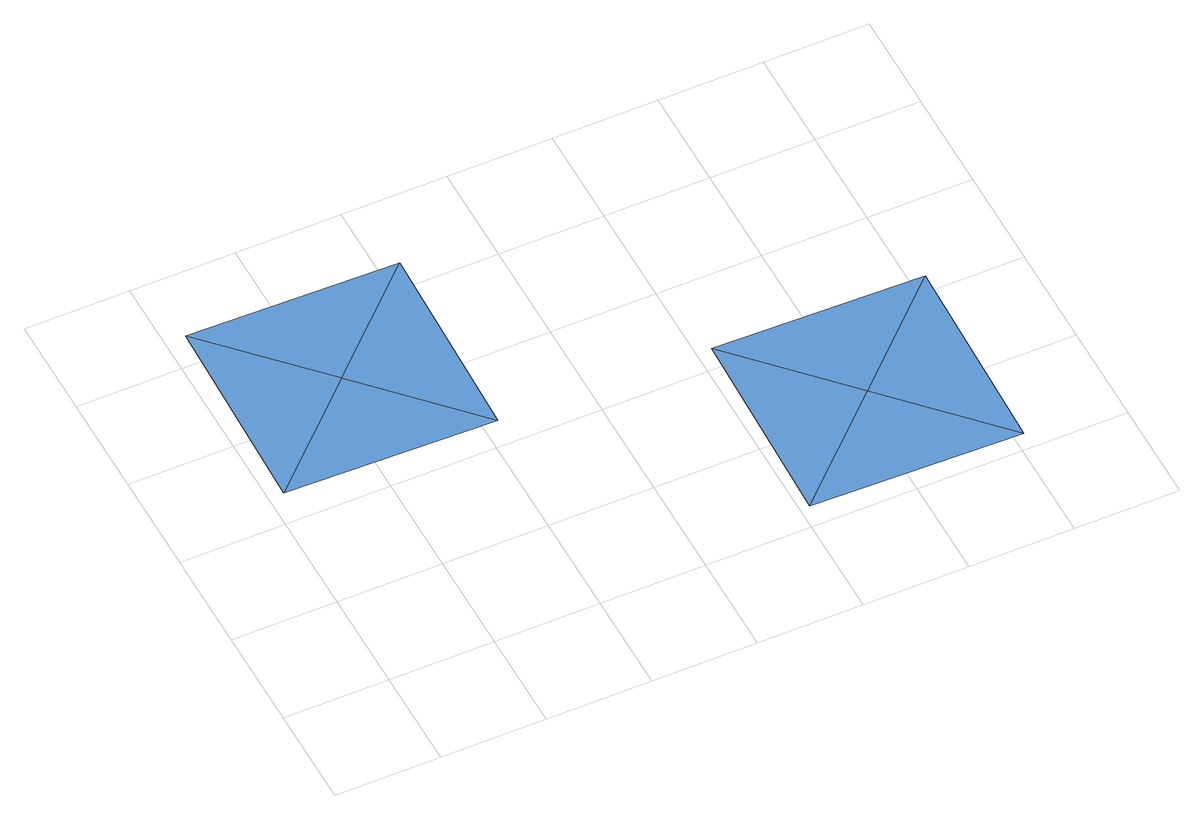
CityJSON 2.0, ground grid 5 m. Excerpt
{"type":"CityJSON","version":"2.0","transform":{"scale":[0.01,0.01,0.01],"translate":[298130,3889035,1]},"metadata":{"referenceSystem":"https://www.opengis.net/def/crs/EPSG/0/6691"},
"CityObjects":{
"waterbody1":{"type":"WaterBody","attributes":{"name":"静岡県第4次地震被害想定（元禄型関東地震）","種類":"3","津波浸水想定.浸水ランクフィールド":"Tsunami_rank.xml","津波浸水想定.浸水ランク":"1","class":"1140"},"geometry":[{"type":"MultiSurface","lod":"1","boundaries":[[[0,1,2]],[[3,4,2]],[[1,3,2]],[[4,0,2]]]}]},
"waterbody2":{"type":"WaterBody","attributes":{"name":"静岡県第4次地震被害想定（元禄型関東地震）","種類":"3","津波浸水想定.浸水ランクフィールド":"Tsunami_rank.xml","津波浸水想定.浸水ランク":"2","class":"1140"},"geometry":[{"type":"MultiSurface","lod":"1","boundaries":[[[5,6,7]],[[8,6,5]],[[6,9,7]],[[6,8,9]]]}]}
},
"vertices":[
[1074,1137,89],[1100,2137,89],[587,1650,89],[99,2162,88],[74,1162,89],
[3048,87,89],[2561,599,87],[2049,112,87],[3074,1087,88],[2074,1112,87]
]}
